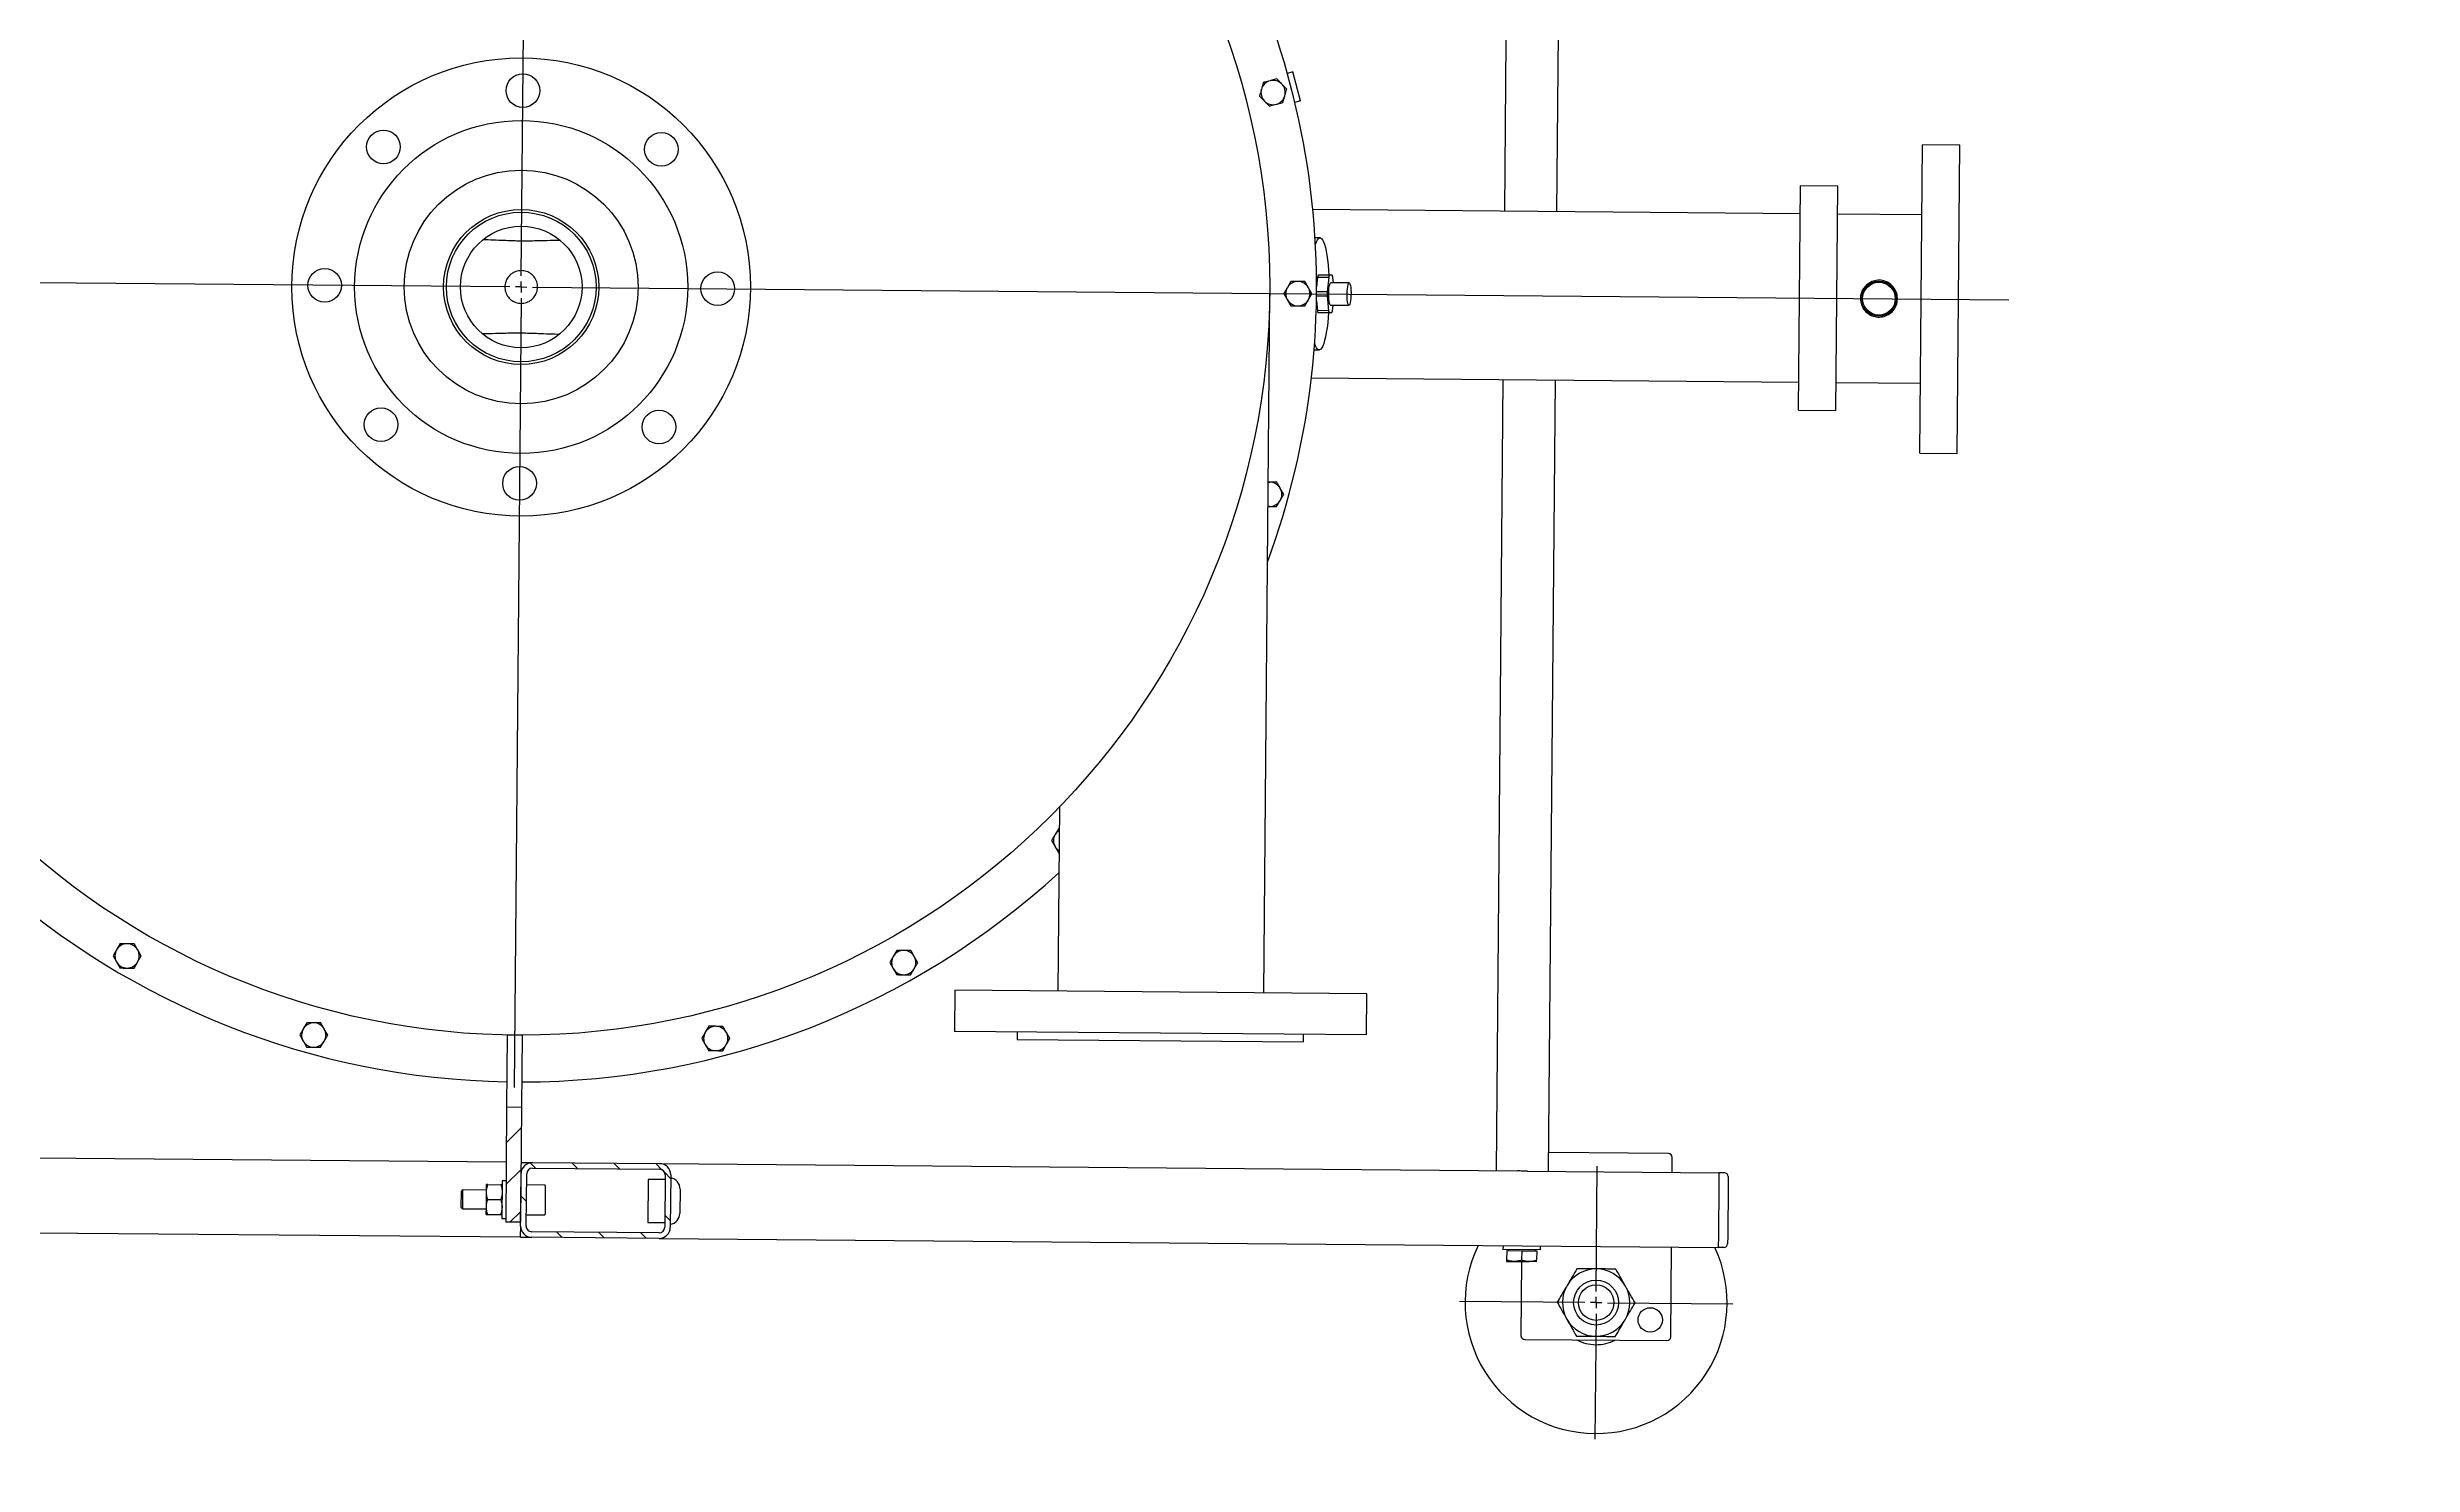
# Model space of a CAD drawing. Header units: inches. Extents: x -955375 to 106222, y -96450 to 64845.
# Drawn here: x 24385 to 25675, y 42749 to 43522 of the extents above; entities that cross this region are included whole.
import ezdxf

# ---------------------------------------------------------------- set-up
doc = ezdxf.new("R2010")
doc.units = ezdxf.units.IN
doc.header["$MEASUREMENT"] = 0
doc.linetypes.add('CONTINUA', pattern=[0])
doc.layers.add('ACHUTECH', color=24, linetype='Continuous', lineweight=18)
for name, color, linetype in [('DIBUJO', 2, 'Continuous'), ('GEOMETRIE', 7, 'Continuous'), ('MITTELKREUZE', 4, 'Continuous'), ('SCHRAFFUR', 7, 'Continuous')]:
    doc.layers.add(name, color=color, linetype=linetype)
doc.styles.get("Standard").update_dxf_attribs({"font": 'isocp2.shx'})
doc.dimstyles.new('SUPERPEQUEÑA', dxfattribs={"dimtxt": 0.1, "dimasz": 0.05, "dimexe": 0.1, "dimexo": 0.15, "dimgap": 0.05, "dimtad": 1, "dimzin": 0, "dimdsep": 46, "dimtxsty": 'Standard', "dimblk1": 'CRUZZ', "dimblk2": 'CRUZZ', "dimsah": 1, "dimcen": 0.03, "dimse1": 1, "dimse2": 1, "dimclrd": 109, "dimclre": 4, "dimclrt": 173, "dimadec": 0, "dimazin": 0, "dimtfac": 1, "dimtix": 1, "dimtmove": 1, "dimatfit": 3, "dimldrblk": 'CRUZZ', "dimfxl": 1, "dimtolj": 1, "dimtzin": 0, "dimlwd": -1, "dimarcsym": 0})

# ---------------------------------------------------------------- blocks, each defined once
blk = doc.blocks.new('CRUZ')
at = {"layer": 'DIBUJO', "color": 7, "lineweight": -3}
for p, q in [((-0.2, 0), (0.2, 0)), ((0, 0.2), (0, -0.2))]:
    blk.add_line(p, q, dxfattribs=at)
at = {"layer": 'DIBUJO', "color": 7, "lineweight": -3, "const_width": 0.05}
blk.add_lwpolyline([(0, 0, 1), (0, 0, 1)], format="xyb", close=True, dxfattribs=at)
blk = doc.blocks.new('CRUZZ')
at = {"layer": 'DIBUJO', "color": 3, "xscale": 10, "yscale": 10, "zscale": 10}
blk.add_blockref('CRUZ', (0, 0), dxfattribs=at)
blk = doc.blocks.new('*D185')
at = {"layer": 'ACHUTECH', "color": 7, "ltscale": 500, "transparency": 16777216}
blk.add_line((5118.7, 54499.2), (5118.7, 25409.9), dxfattribs=at)
at = {"layer": 'Defpoints', "color": 0, "linetype": 'CONTINUA', "ltscale": 500, "transparency": 16777216}
for p in [(26169.2, 54499.2), (5118.7, 25409.9), (6592.2, 25409.9)]:
    blk.add_point(p, dxfattribs=at)
at = {"layer": 'ACHUTECH', "color": 7, "linetype": 'CONTINUA', "ltscale": 500, "transparency": 16777216, "xscale": 0.05, "yscale": 0.05, "zscale": 0.05}
for p, rotation in [((5118.7, 54499.2), 90), ((5118.7, 25409.9), 270)]:
    blk.add_blockref('CRUZZ', p, dxfattribs=dict(at, rotation=rotation))
at = {"layer": 'ACHUTECH', "color": 7, "linetype": 'CONTINUA', "lineweight": 13, "ltscale": 500, "transparency": 16777216, "insert": (5118.6, 39954.5), "char_height": 0.15, "attachment_point": 5, "rotation": 90}
blk.add_mtext('\\A1;29089.32', dxfattribs=at)
blk = doc.blocks.new('SW_CENTERMARKSYMBOL_1')
at = {"layer": 'MITTELKREUZE', "color": 0, "linetype": 'Continuous'}
for p, q in [((0, 6), (0, 428)), ((-6, 0), (-794.9, 0)), ((0, 0), (-3, 0)), ((0, 0), (0, 3)), ((0, 0), (0, -3)), ((0, 0), (3, 0)), ((6, 0), (428, 0)), ((0, -6), (0, -428))]:
    blk.add_line(p, q, dxfattribs=at)
blk = doc.blocks.new('SW_CENTERMARKSYMBOL_5')
at = {"layer": 'MITTELKREUZE', "color": 0, "linetype": 'Continuous'}
for p, q in [((0, 6), (0, 73)), ((-6, 0), (-73, 0)), ((0, 0), (-3, 0)), ((0, 0), (0, 3)), ((0, 0), (0, -3)), ((0, 0), (3, 0)), ((6, 0), (73, 0)), ((0, -6), (0, -73))]:
    blk.add_line(p, q, dxfattribs=at)

msp = doc.modelspace()

# ---------------------------------------------------------------- hatches: boundary and pattern name
at = {"layer": 'SCHRAFFUR', "linetype": 'Continuous'}
h = msp.add_hatch(dxfattribs=at)
h.set_pattern_fill('ANSI31', color=256, scale=5.103547, angle=179.507524, style=0)
h.set_pattern_definition([(224.50752, (27992.192, 45452.109), (11.358884, -11.55585), [])])
h.paths.add_polyline_path([(24643.46, 42944.04), (24635.295, 42944.11), (24634.755, 42881.25), (24642.92, 42881.18)], flags=0)
h = msp.add_hatch(dxfattribs=at)
h.set_pattern_fill('ANSI31', color=256, scale=5.103547, angle=269.507524, style=0)
h.set_pattern_definition([(314.50752, (27992.192, 45452.109), (11.55585, 11.358884), [])])
edge = h.paths.add_edge_path(flags=0)
edge.add_line((24648.974, 42872.962), (24718.38, 42872.366))
edge.add_arc((24718.432, 42878.49), 6.124, 269.507524, 359.507524)
edge.add_line((24724.556, 42878.437), (24724.802, 42907.016))
edge.add_arc((24718.678, 42907.069), 6.124, 359.507524, 449.507524)
edge.add_line((24718.731, 42913.193), (24649.325, 42913.789))
edge.add_arc((24649.272, 42907.665), 6.124, 449.507524, 539.507524)
edge.add_line((24643.148, 42907.718), (24642.903, 42879.139))
edge.add_arc((24649.027, 42879.086), 6.124, 179.507524, 269.507524)
edge = h.paths.add_edge_path(flags=0)
edge.add_arc((24649.272, 42907.665), 3.062, 449.507524, 539.507524, ccw=False)
edge.add_line((24649.299, 42910.727), (24718.704, 42910.131))
edge.add_arc((24718.678, 42907.069), 3.062, 359.507524, 449.507524, ccw=False)
edge.add_line((24721.74, 42907.042), (24721.494, 42878.463))
edge.add_arc((24718.432, 42878.49), 3.062, 269.507524, 359.507524, ccw=False)
edge.add_line((24718.406, 42875.428), (24649, 42876.024))
edge.add_arc((24649.027, 42879.086), 3.062, 179.507524, 269.507524, ccw=False)
edge.add_line((24645.965, 42879.113), (24646.21, 42907.691))

# ---------------------------------------------------------------- linework, layer by layer
at = {"layer": 'GEOMETRIE', "linetype": 'Continuous'}
for p, q in [((25183.183, 43864.62), (25179.472, 43432.875)), ((25208.05, 43432.63), (25211.761, 43864.374)), ((25047.942, 43503.128), (25046.919, 43499.437)), ((25060.729, 43499.584), (25058.044, 43502.316)), ((25064.113, 43508.894), (25061.074, 43508.108)), ((25068.204, 43493.083), (25064.113, 43508.894)), ((25045.895, 43495.745), (25048.581, 43493.014)), ((25058.682, 43492.201), (25059.706, 43495.892)), ((25068.204, 43493.083), (25065.165, 43492.297)), ((25405.963, 43300.783), (25407.41, 43469.194)), ((25427.824, 43469.019), (25407.41, 43469.194)), ((25426.376, 43300.608), (25427.824, 43469.019)), ((25339.816, 43324.319), (25340.869, 43446.799)), ((25361.283, 43446.624), (25340.869, 43446.799)), ((25360.23, 43324.143), (25361.283, 43446.624)), ((25340.738, 43431.489), (25074.966, 43433.774)), ((25407.081, 43430.919), (25361.151, 43431.314)), ((25078.916, 43418.429), (25076.191, 43418.452)), ((25083.959, 43397.97), (25077.928, 43398.022)), ((25085.584, 43397.956), (25083.959, 43397.97)), ((25048.212, 43006.311), (25051.493, 43388.042)), ((25059.142, 43387.976), (25061.029, 43384.643)), ((25063.029, 43394.578), (25061.086, 43391.277)), ((25074.464, 43387.844), (25072.577, 43391.178)), ((25076.999, 43386.77), (25082.734, 43386.721)), ((25082.752, 43388.826), (25077.017, 43388.875)), ((25077.603, 43396.972), (25077.026, 43391.674)), ((25077.603, 43396.972), (25083.634, 43396.92)), ((25082.734, 43386.721), (25083.476, 43378.612)), ((25083.634, 43396.92), (25082.752, 43388.826)), ((25094.788, 43393.794), (25084.737, 43393.881)), ((25086.169, 43393.868), (25085.891, 43396.901)), ((25070.576, 43381.243), (25072.52, 43384.544)), ((25076.959, 43383.972), (25077.445, 43378.664)), ((25083.476, 43378.612), (25077.445, 43378.664)), ((25077.753, 43377.609), (25083.784, 43377.557)), ((25083.784, 43377.557), (25085.408, 43377.543)), ((25084.631, 43381.633), (25094.683, 43381.546)), ((25085.734, 43378.593), (25086.064, 43381.62)), ((25075.664, 43357.212), (25078.39, 43357.188)), ((25074.176, 43341.913), (25339.948, 43339.629)), ((25178.682, 43341.015), (25174.971, 42909.271)), ((25203.55, 42909.025), (25207.261, 43340.769)), ((25360.361, 43339.453), (25406.292, 43339.059)), ((25339.816, 43324.319), (25360.23, 43324.143)), ((25405.963, 43300.783), (25426.376, 43300.608)), ((25051.484, 43285.038), (25050.607, 43285.046)), ((25059.088, 43278.338), (25057.201, 43281.672)), ((25050.493, 43271.777), (25051.37, 43271.77)), ((25055.201, 43271.737), (25057.144, 43275.038)), ((24936.802, 43107.812), (24935.938, 43007.276)), ((24932.504, 43089.527), (24934.391, 43086.194)), ((24936.392, 43096.129), (24934.448, 43092.828)), ((24936.701, 43096.126), (24936.392, 43096.129)), ((24936.278, 43082.86), (24936.587, 43082.857)), ((24420.621, 43026.608), (24422.508, 43023.274)), ((24424.508, 43033.209), (24422.565, 43029.908)), ((24435.942, 43026.476), (24434.056, 43029.809)), ((24848.087, 43029.568), (24846.143, 43026.267)), ((24859.521, 43022.835), (24857.634, 43026.169)), ((24432.055, 43019.874), (24433.999, 43023.175)), ((24844.2, 43022.967), (24846.086, 43019.633)), ((24855.634, 43016.234), (24857.577, 43019.534)), ((24879.801, 43007.758), (24879.608, 42985.304)), ((25104.348, 43005.828), (24879.801, 43007.758)), ((25104.155, 42983.373), (25104.348, 43005.828)), ((24526.304, 42990.015), (24524.36, 42986.714)), ((24537.738, 42983.282), (24535.851, 42986.616)), ((24745.564, 42988.131), (24743.62, 42984.83)), ((25104.155, 42983.373), (24879.608, 42985.304)), ((24913.8, 42985.01), (24913.765, 42980.927)), ((24522.416, 42983.414), (24524.303, 42980.08)), ((24533.85, 42976.681), (24535.794, 42979.981)), ((24635.632, 42983.318), (24635.295, 42944.11)), ((24643.797, 42983.247), (24635.632, 42983.318)), ((24643.797, 42983.247), (24643.46, 42944.04)), ((24741.677, 42981.529), (24743.563, 42978.195)), ((24753.111, 42974.796), (24755.055, 42978.097)), ((24756.998, 42981.397), (24755.112, 42984.731)), ((24913.765, 42980.927), (25069.928, 42979.585)), ((25069.928, 42979.585), (25069.963, 42983.667)), ((24635.295, 42944.11), (24634.755, 42881.25)), ((24635.295, 42944.11), (24643.46, 42944.04)), ((24643.46, 42944.04), (24642.92, 42881.18)), ((24635.036, 42913.912), (24117.122, 42918.364)), ((24642.903, 42879.139), (24643.148, 42907.718)), ((24643.201, 42913.842), (24649.325, 42913.789)), ((24645.965, 42879.113), (24646.21, 42907.691)), ((24649.299, 42910.727), (24718.704, 42910.131)), ((24649.325, 42913.789), (24718.731, 42913.193)), ((24718.731, 42913.193), (25186.548, 42909.171)), ((25191.973, 42909.125), (25296.431, 42908.227)), ((25268.96, 42918.67), (25203.637, 42919.232)), ((25270.914, 42908.446), (25270.984, 42916.612)), ((25296.431, 42908.227), (25296.378, 42902.103)), ((25299.493, 42908.201), (25296.431, 42908.227)), ((24610.401, 42897.965), (24610.327, 42889.453)), ((24611.255, 42898.805), (24610.401, 42897.965)), ((24611.255, 42898.805), (24611.167, 42888.598)), ((24624.289, 42898.693), (24611.255, 42898.805)), ((24624.21, 42889.507), (24624.28, 42897.672)), ((24624.28, 42897.672), (24624.315, 42901.755)), ((24625.045, 42901.749), (24632.16, 42901.688)), ((24632.906, 42903.723), (24632.731, 42883.309)), ((24634.948, 42903.705), (24632.906, 42903.723)), ((24655.956, 42901.483), (24646.158, 42901.567)), ((24656.361, 42901.071), (24656.227, 42885.557)), ((24712.532, 42904.569), (24712.33, 42881.094)), ((24721.718, 42904.491), (24712.532, 42904.569)), ((24721.74, 42907.042), (24721.494, 42878.463)), ((24724.802, 42907.016), (24724.556, 42878.437)), ((24729.84, 42899.317), (24729.725, 42886.048)), ((25296.378, 42902.103), (25296.132, 42873.524)), ((25301.481, 42902.059), (25301.236, 42873.48)), ((25301.517, 42906.142), (25301.481, 42902.059)), ((24610.327, 42889.453), (24611.167, 42888.598)), ((24611.167, 42888.598), (24624.201, 42888.486)), ((24624.175, 42885.424), (24624.21, 42889.507)), ((24624.904, 42885.418), (24632.019, 42885.357)), ((24624.974, 42893.583), (24632.089, 42893.522)), ((24632.731, 42883.309), (24634.772, 42883.292)), ((24646.017, 42885.237), (24655.816, 42885.152)), ((24642.85, 42873.015), (24116.771, 42877.537)), ((24642.92, 42881.18), (24634.755, 42881.25)), ((24642.85, 42873.015), (24642.876, 42876.077)), ((24642.85, 42873.015), (24648.974, 42872.962)), ((24642.903, 42879.139), (24642.876, 42876.077)), ((24718.38, 42872.366), (24648.974, 42872.962)), ((24718.406, 42875.428), (24649, 42876.024)), ((24712.33, 42881.094), (24721.516, 42881.015)), ((24718.38, 42872.366), (25296.08, 42867.4)), ((25296.132, 42873.524), (25296.08, 42867.4)), ((25301.236, 42873.48), (25301.201, 42869.398)), ((25178.703, 42868.409), (25178.685, 42866.368)), ((25199.098, 42866.192), (25178.685, 42866.368)), ((25180.67, 42859.818), (25184.753, 42859.783)), ((25180.721, 42865.738), (25180.677, 42860.547)), ((25180.721, 42865.738), (25188.886, 42865.667)), ((25181.426, 42866.344), (25181.42, 42865.732)), ((25184.753, 42859.783), (25192.918, 42859.712)), ((25188.836, 42859.748), (25188.488, 42819.329)), ((25188.886, 42865.667), (25188.842, 42860.477)), ((25188.886, 42865.667), (25197.052, 42865.597)), ((25197.001, 42859.677), (25192.918, 42859.712)), ((25196.353, 42865.603), (25196.358, 42866.216)), ((25197.052, 42865.597), (25197.007, 42860.407)), ((25199.098, 42866.192), (25199.116, 42868.233)), ((25270.142, 42818.627), (25270.563, 42867.619)), ((25299.142, 42867.374), (25296.08, 42867.4)), ((25190.512, 42817.27), (25268.083, 42816.603))]:
    msp.add_line(p, q, dxfattribs=at)
at = {"layer": 'GEOMETRIE', "linetype": 'Continuous', "flags": 128}
for points in [[(25076.397, 43414.89), (25076.929, 43416.271), (25077.484, 43417.325), (25078.052, 43418.033), (25078.628, 43418.386), (25079.204, 43418.381), (25079.773, 43418.018), (25080.329, 43417.3), (25080.865, 43416.237), (25081.376, 43414.84), (25081.855, 43413.127), (25082.296, 43411.116), (25082.694, 43408.833), (25083.045, 43406.303), (25083.345, 43403.556), (25083.589, 43400.624), (25083.754, 43397.972)], [(25083.62, 43387.766), (25083.667, 43389.288), (25083.777, 43390.715), (25083.945, 43391.955), (25084.159, 43392.932), (25084.405, 43393.584), (25084.67, 43393.869), (25084.737, 43393.881)], [(25084.631, 43381.633), (25084.565, 43381.645), (25084.305, 43381.935), (25084.07, 43382.591), (25083.873, 43383.571), (25083.727, 43384.814), (25083.641, 43386.242), (25083.62, 43387.766)], [(25093.672, 43387.679), (25093.719, 43389.202), (25093.829, 43390.628), (25093.996, 43391.869), (25094.21, 43392.846), (25094.457, 43393.497), (25094.721, 43393.783), (25094.987, 43393.684), (25095.236, 43393.208), (25095.454, 43392.383), (25095.627, 43391.262), (25095.744, 43389.916), (25095.797, 43388.429), (25095.784, 43386.894), (25095.705, 43385.407), (25095.565, 43384.063), (25095.373, 43382.946), (25095.141, 43382.125), (25094.883, 43381.653), (25094.616, 43381.559), (25094.357, 43381.849), (25094.121, 43382.504), (25093.924, 43383.485), (25093.778, 43384.728), (25093.692, 43386.156), (25093.672, 43387.679)], [(25083.578, 43377.559), (25083.368, 43374.91), (25083.073, 43371.983), (25082.727, 43369.242), (25082.332, 43366.718), (25081.895, 43364.441), (25081.419, 43362.439), (25080.911, 43360.734), (25080.376, 43359.346), (25079.822, 43358.292), (25079.253, 43357.584), (25078.678, 43357.231), (25078.102, 43357.236), (25077.533, 43357.599), (25076.977, 43358.317), (25076.44, 43359.38), (25075.932, 43360.769)], [(25050.607, 43284.988), (25050.618, 43284.989), (25051.484, 43285.038)], [(25051.37, 43271.77), (25050.505, 43271.834), (25050.494, 43271.836)]]:
    msp.add_lwpolyline(points, dxfattribs=at)
at = {"layer": 'GEOMETRIE', "linetype": 'Continuous'}
for centre, radius in [((24643.224, 43391.551), 408.284), ((24643.224, 43391.551), 125.037), ((24644.145, 43498.722), 9.186), ((24643.224, 43391.551), 90.843), ((24568.094, 43467.984), 9.186), ((24719.656, 43466.681), 9.186), ((24643.224, 43391.551), 63.794), ((24643.224, 43391.551), 42.324), ((24643.224, 43391.551), 40.828), ((24643.224, 43391.551), 33.173), ((24536.054, 43392.472), 9.186), ((24750.395, 43390.63), 9.186), ((25383.721, 43385.186), 9.624), ((25383.721, 43385.186), 8.931), ((24566.792, 43316.422), 9.186), ((24718.354, 43315.119), 9.186), ((24642.303, 43284.381), 9.186), ((25229.473, 42837.35), 12.249), ((25229.473, 42837.35), 9.697), ((25258.993, 42827.91), 6.635)]:
    msp.add_circle(centre, radius, dxfattribs=at)
for centre, radius, start, end in [((24643.224, 43391.551), 433.801, 339.757601, 88.968261), ((24643.224, 43391.551), 433.801, 106.631134, 268.968261), ((25053.312, 43497.665), 6.635, 104.507524, 164.507524), ((25053.312, 43497.665), 6.635, 44.507524, 104.507524), ((25053.312, 43497.665), 6.635, 344.507524, 44.507524), ((25053.312, 43497.665), 6.635, 164.507524, 224.507524), ((25053.312, 43497.665), 6.635, 224.507524, 284.507524), ((25053.312, 43497.665), 6.635, 284.507524, 344.507524), ((25086.488, 43394.792), 9.149, 159.323764, 166.212128), ((25092.519, 43394.74), 9.149, 159.323764, 166.212128), ((25076.97, 43394.873), 9.149, 12.802919, 19.691283), ((25066.803, 43387.91), 6.635, 149.507524, 209.507524), ((25066.803, 43387.91), 6.635, 89.507524, 149.507524), ((25066.803, 43387.91), 6.635, 29.507524, 89.507524), ((25066.803, 43387.91), 6.635, 329.507524, 29.507524), ((25147.229, 43387.219), 64.497, 178.572292, 180.442755), ((25066.803, 43387.91), 6.635, 209.507524, 269.507524), ((25066.803, 43387.91), 6.635, 269.507524, 329.507524), ((25086.367, 43380.692), 9.149, 192.802919, 199.691283), ((25092.398, 43380.64), 9.149, 192.802919, 199.691283), ((25076.848, 43380.773), 9.149, 339.323764, 346.212128), ((25051.427, 43278.404), 6.635, 29.507524, 89.507524), ((25051.427, 43278.404), 6.635, 329.507524, 29.507524), ((25051.427, 43278.404), 6.635, 269.507524, 329.507524), ((24940.165, 43089.461), 6.635, 149.507524, 209.507524), ((24940.165, 43089.461), 6.635, 121.557834, 149.507524), ((24940.165, 43089.461), 6.635, 209.507524, 237.457213), ((24643.224, 43391.551), 433.801, 270.046786, 312.535308), ((24428.282, 43026.542), 6.635, 149.507524, 209.507524), ((24428.282, 43026.542), 6.635, 89.507524, 149.507524), ((24428.282, 43026.542), 6.635, 29.507524, 89.507524), ((24428.282, 43026.542), 6.635, 329.507524, 29.507524), ((24851.86, 43022.901), 6.635, 149.507524, 209.507524), ((24851.86, 43022.901), 6.635, 89.507524, 149.507524), ((24851.86, 43022.901), 6.635, 29.507524, 89.507524), ((24851.86, 43022.901), 6.635, 329.507524, 29.507524), ((24428.282, 43026.542), 6.635, 209.507524, 269.507524), ((24428.282, 43026.542), 6.635, 269.507524, 329.507524), ((24851.86, 43022.901), 6.635, 209.507524, 269.507524), ((24851.86, 43022.901), 6.635, 269.507524, 329.507524), ((24530.077, 42983.348), 6.635, 149.507524, 209.507524), ((24530.077, 42983.348), 6.635, 89.507524, 149.507524), ((24530.077, 42983.348), 6.635, 29.507524, 89.507524), ((24530.077, 42983.348), 6.635, 329.507524, 29.507524), ((24749.337, 42981.463), 6.635, 149.507524, 209.507524), ((24749.337, 42981.463), 6.635, 89.507524, 149.507524), ((24749.337, 42981.463), 6.635, 29.507524, 89.507524), ((24530.077, 42983.348), 6.635, 209.507524, 269.507524), ((24530.077, 42983.348), 6.635, 269.507524, 329.507524), ((24749.337, 42981.463), 6.635, 209.507524, 269.507524), ((24749.337, 42981.463), 6.635, 269.507524, 329.507524), ((24749.337, 42981.463), 6.635, 329.507524, 29.507524), ((24649.272, 42907.665), 6.124, 89.507524, 179.507524), ((24649.272, 42907.665), 3.062, 89.507524, 179.507524), ((24718.678, 42907.069), 3.062, 359.507524, 89.507524), ((24718.678, 42907.069), 6.124, 359.507524, 89.507524), ((25268.943, 42916.629), 2.041, 359.507524, 89.507524), ((25299.475, 42906.159), 2.041, 359.507524, 89.507524), ((24655.953, 42901.075), 0.408, 359.507524, 89.507524), ((24723.716, 42899.37), 6.124, 359.507524, 79.913455), ((24655.819, 42885.561), 0.408, 269.507524, 359.507524), ((24723.601, 42886.101), 6.124, 279.101592, 359.507524), ((24649.027, 42879.086), 6.124, 179.507524, 269.507524), ((24649.027, 42879.086), 3.062, 179.507524, 269.507524), ((24718.432, 42878.49), 6.124, 269.507524, 359.507524), ((24718.432, 42878.49), 3.062, 269.507524, 359.507524), ((25299.159, 42869.415), 2.041, 269.507524, 359.507524), ((25229.473, 42837.35), 71.45, 154.13059, 269.507524), ((25229.473, 42837.35), 71.45, 269.507524, 24.884457), ((25229.473, 42837.35), 18.373, 149.507524, 209.507524), ((25229.473, 42837.35), 18.373, 89.507524, 149.507524), ((25229.473, 42837.35), 18.373, 29.507524, 89.507524), ((25229.473, 42837.35), 18.373, 329.507524, 29.507524), ((25190.53, 42819.311), 2.041, 179.507524, 269.507524), ((25229.473, 42837.35), 18.373, 209.507524, 269.507524), ((25229.473, 42837.35), 18.373, 269.507524, 329.507524), ((25268.101, 42818.645), 2.041, 269.507524, 359.507524), ((25229.473, 42837.35), 22.966, 242.241479, 269.507524), ((25229.473, 42837.35), 22.966, 269.507524, 296.773568)]:
    msp.add_arc(centre, radius, start, end, dxfattribs=at)
for points, knots in [([(25051.65, 43504.088), (25050.718, 43503.846), (25049.462, 43503.521), (25048.253, 43503.209), (25047.942, 43503.128)], [0, 0, 0, 0, 0.74244865, 1, 1, 1, 1]), ([(25055.358, 43505.047), (25054.465, 43504.816), (25053.242, 43504.5), (25051.987, 43504.175), (25051.65, 43504.088)], [0, 0, 0, 0, 0.731366395, 1, 1, 1, 1]), ([(25058.044, 43502.316), (25057.98, 43502.38), (25057.073, 43503.303), (25056.185, 43504.207), (25055.358, 43505.047)], [0, 0, 0, 0, 0.07021477, 1, 1, 1, 1]), ([(25046.919, 43499.437), (25046.894, 43499.349), (25046.549, 43498.103), (25046.21, 43496.881), (25045.895, 43495.745)], [0, 0, 0, 0, 0.070214766, 1, 1, 1, 1]), ([(25048.581, 43493.014), (25048.644, 43492.949), (25049.551, 43492.026), (25050.44, 43491.123), (25051.266, 43490.282)], [0, 0, 0, 0, 0.07021477, 1, 1, 1, 1]), ([(25051.266, 43490.282), (25051.577, 43490.363), (25052.786, 43490.675), (25054.042, 43491), (25054.974, 43491.242)], [0, 0, 0, 0, 0.25755135, 1, 1, 1, 1]), ([(25054.974, 43491.242), (25055.311, 43491.329), (25056.566, 43491.654), (25057.789, 43491.97), (25058.682, 43492.201)], [0, 0, 0, 0, 0.26863361, 1, 1, 1, 1]), ([(25059.706, 43495.892), (25059.73, 43495.98), (25060.075, 43497.226), (25060.414, 43498.448), (25060.729, 43499.584)], [0, 0, 0, 0, 0.07021477, 1, 1, 1, 1]), ([(24664.639, 43416.886), (24662.174, 43416.877), (24658.466, 43416.864), (24653.373, 43416.722), (24649.527, 43416.627), (24645.664, 43416.578), (24641.781, 43416.604), (24637.852, 43416.713), (24633.236, 43416.902), (24628.012, 43417.145), (24624.173, 43417.215), (24622.248, 43417.25)], [0, 0, 0, 0, 0.1800669, 0.27077647, 0.36188133, 0.44895827, 0.53690843, 0.62764667, 0.71922479, 0.85920668, 1, 1, 1, 1]), ([(24643.301, 43400.482), (24644.269, 43400.381), (24646.205, 43400.18), (24648.794, 43398.724), (24650.836, 43396.547), (24652.062, 43393.743), (24652.279, 43390.721), (24651.531, 43387.874), (24649.935, 43385.418), (24647.578, 43383.555), (24644.685, 43382.566), (24641.678, 43382.595), (24638.92, 43383.552), (24636.587, 43385.333), (24634.905, 43387.848), (24634.154, 43390.814), (24634.417, 43393.788), (24635.584, 43396.472), (24637.56, 43398.659), (24640.224, 43400.199), (24642.279, 43400.388), (24643.301, 43400.482)], [0, 0, 0, 0, 0.05141745, 0.10275573, 0.1561158, 0.21099774, 0.26377401, 0.31428817, 0.3655205, 0.41939496, 0.47415633, 0.52621433, 0.57625764, 0.62802663, 0.6825718, 0.73677672, 0.7881946, 0.83865901, 0.89111509, 0.94587919, 1, 1, 1, 1]), ([(25061.086, 43391.277), (25061.04, 43391.199), (25060.383, 43390.084), (25059.74, 43388.992), (25059.142, 43387.976)], [0, 0, 0, 0, 0.070214766, 1, 1, 1, 1]), ([(25066.86, 43394.545), (25065.897, 43394.553), (25064.6, 43394.564), (25063.351, 43394.575), (25063.029, 43394.578)], [0, 0, 0, 0, 0.74244865, 1, 1, 1, 1]), ([(25070.69, 43394.512), (25069.767, 43394.52), (25068.505, 43394.531), (25067.208, 43394.542), (25066.86, 43394.545)], [0, 0, 0, 0, 0.73136639, 1, 1, 1, 1]), ([(25072.577, 43391.178), (25072.532, 43391.257), (25071.895, 43392.383), (25071.271, 43393.486), (25070.69, 43394.512)], [0, 0, 0, 0, 0.07021477, 1, 1, 1, 1]), ([(25072.52, 43384.544), (25072.566, 43384.622), (25073.222, 43385.737), (25073.865, 43386.829), (25074.464, 43387.844)], [0, 0, 0, 0, 0.070214766, 1, 1, 1, 1]), ([(25376.949, 43392.656), (25377.864, 43393.331), (25379.694, 43394.68), (25383.091, 43395.414), (25386.484, 43395.064), (25389.57, 43393.621), (25392.028, 43391.246), (25393.575, 43388.165), (25394.003, 43384.756), (25393.296, 43381.441), (25391.559, 43378.544), (25388.946, 43376.346), (25385.719, 43375.121), (25382.277, 43375.033), (25379.028, 43376.063), (25376.289, 43378.091), (25374.352, 43380.931), (25373.467, 43384.266), (25373.746, 43387.652), (25374.968, 43390.573), (25376.337, 43392.012), (25376.949, 43392.656)], [0, 0, 0, 0, 0.053706638, 0.107442973, 0.160383743, 0.212991056, 0.26649788, 0.320652504, 0.37402088, 0.426245799, 0.478584033, 0.532105517, 0.58625501, 0.639626296, 0.692192104, 0.745265972, 0.799314203, 0.85314175, 0.905729471, 0.957837405, 1, 1, 1, 1]), ([(25061.029, 43384.643), (25061.074, 43384.563), (25061.711, 43383.438), (25062.335, 43382.335), (25062.915, 43381.309)], [0, 0, 0, 0, 0.07021477, 1, 1, 1, 1]), ([(25062.915, 43381.309), (25063.237, 43381.306), (25064.486, 43381.295), (25065.783, 43381.284), (25066.746, 43381.276)], [0, 0, 0, 0, 0.25755135, 1, 1, 1, 1]), ([(25066.746, 43381.276), (25067.094, 43381.273), (25068.391, 43381.262), (25069.653, 43381.251), (25070.576, 43381.243)], [0, 0, 0, 0, 0.26863361, 1, 1, 1, 1]), ([(24621.809, 43366.217), (24624.275, 43366.225), (24627.982, 43366.238), (24633.075, 43366.381), (24636.921, 43366.475), (24640.784, 43366.525), (24644.668, 43366.498), (24648.596, 43366.389), (24653.212, 43366.2), (24658.436, 43365.958), (24662.275, 43365.887), (24664.201, 43365.852)], [0, 0, 0, 0, 0.1800669, 0.27077647, 0.36188133, 0.44895827, 0.53690843, 0.62764667, 0.71922479, 0.85920668, 1, 1, 1, 1]), ([(25055.315, 43285.006), (25054.392, 43285.014), (25053.129, 43285.024), (25051.833, 43285.035), (25051.484, 43285.038)], [0, 0, 0, 0, 0.73136639, 1, 1, 1, 1]), ([(25057.201, 43281.672), (25057.157, 43281.751), (25056.52, 43282.877), (25055.895, 43283.98), (25055.315, 43285.006)], [0, 0, 0, 0, 0.07021477, 1, 1, 1, 1]), ([(25051.37, 43271.77), (25051.719, 43271.767), (25053.015, 43271.756), (25054.277, 43271.745), (25055.201, 43271.737)], [0, 0, 0, 0, 0.26863361, 1, 1, 1, 1]), ([(25057.144, 43275.038), (25057.19, 43275.116), (25057.847, 43276.23), (25058.49, 43277.323), (25059.088, 43278.338)], [0, 0, 0, 0, 0.070214766, 1, 1, 1, 1]), ([(24934.448, 43092.828), (24934.402, 43092.75), (24933.746, 43091.635), (24933.102, 43090.543), (24932.504, 43089.527)], [0, 0, 0, 0, 0.070214766, 1, 1, 1, 1]), ([(24934.391, 43086.194), (24934.436, 43086.114), (24935.073, 43084.989), (24935.697, 43083.886), (24936.278, 43082.86)], [0, 0, 0, 0, 0.07021477, 1, 1, 1, 1]), ([(24422.565, 43029.908), (24422.518, 43029.83), (24421.862, 43028.715), (24421.219, 43027.623), (24420.621, 43026.608)], [0, 0, 0, 0, 0.070214766, 1, 1, 1, 1]), ([(24428.339, 43033.176), (24427.376, 43033.184), (24426.078, 43033.195), (24424.83, 43033.206), (24424.508, 43033.209)], [0, 0, 0, 0, 0.74244865, 1, 1, 1, 1]), ([(24432.169, 43033.143), (24431.246, 43033.151), (24429.983, 43033.162), (24428.687, 43033.173), (24428.339, 43033.176)], [0, 0, 0, 0, 0.73136639, 1, 1, 1, 1]), ([(24434.056, 43029.809), (24434.011, 43029.889), (24433.374, 43031.014), (24432.749, 43032.117), (24432.169, 43033.143)], [0, 0, 0, 0, 0.07021477, 1, 1, 1, 1]), ([(24433.999, 43023.175), (24434.045, 43023.253), (24434.701, 43024.368), (24435.344, 43025.46), (24435.942, 43026.476)], [0, 0, 0, 0, 0.070214766, 1, 1, 1, 1]), ([(24846.143, 43026.267), (24846.097, 43026.189), (24845.441, 43025.074), (24844.798, 43023.982), (24844.2, 43022.967)], [0, 0, 0, 0, 0.070214766, 1, 1, 1, 1]), ([(24851.917, 43029.535), (24850.954, 43029.543), (24849.657, 43029.555), (24848.409, 43029.565), (24848.087, 43029.568)], [0, 0, 0, 0, 0.74244865, 1, 1, 1, 1]), ([(24855.748, 43029.502), (24854.824, 43029.51), (24853.562, 43029.521), (24852.266, 43029.532), (24851.917, 43029.535)], [0, 0, 0, 0, 0.73136639, 1, 1, 1, 1]), ([(24857.634, 43026.169), (24857.59, 43026.248), (24856.953, 43027.373), (24856.328, 43028.477), (24855.748, 43029.502)], [0, 0, 0, 0, 0.07021477, 1, 1, 1, 1]), ([(24422.508, 43023.274), (24422.552, 43023.195), (24423.189, 43022.069), (24423.814, 43020.966), (24424.394, 43019.94)], [0, 0, 0, 0, 0.07021477, 1, 1, 1, 1]), ([(24424.394, 43019.94), (24424.716, 43019.937), (24425.964, 43019.927), (24427.261, 43019.916), (24428.225, 43019.907)], [0, 0, 0, 0, 0.25755135, 1, 1, 1, 1]), ([(24428.225, 43019.907), (24428.573, 43019.904), (24429.869, 43019.893), (24431.132, 43019.882), (24432.055, 43019.874)], [0, 0, 0, 0, 0.26863361, 1, 1, 1, 1]), ([(24846.086, 43019.633), (24846.131, 43019.554), (24846.768, 43018.428), (24847.392, 43017.325), (24847.973, 43016.299)], [0, 0, 0, 0, 0.07021477, 1, 1, 1, 1]), ([(24847.973, 43016.299), (24848.295, 43016.297), (24849.543, 43016.286), (24850.84, 43016.275), (24851.803, 43016.266)], [0, 0, 0, 0, 0.25755135, 1, 1, 1, 1]), ([(24851.803, 43016.266), (24852.152, 43016.263), (24853.448, 43016.252), (24854.71, 43016.241), (24855.634, 43016.234)], [0, 0, 0, 0, 0.26863361, 1, 1, 1, 1]), ([(24857.577, 43019.534), (24857.623, 43019.612), (24858.28, 43020.727), (24858.923, 43021.819), (24859.521, 43022.835)], [0, 0, 0, 0, 0.070214766, 1, 1, 1, 1]), ([(24524.36, 42986.714), (24524.314, 42986.636), (24523.658, 42985.522), (24523.014, 42984.429), (24522.416, 42983.414)], [0, 0, 0, 0, 0.070214766, 1, 1, 1, 1]), ([(24530.134, 42989.982), (24529.171, 42989.991), (24527.874, 42990.002), (24526.625, 42990.012), (24526.304, 42990.015)], [0, 0, 0, 0, 0.74244865, 1, 1, 1, 1]), ([(24533.964, 42989.949), (24533.041, 42989.957), (24531.779, 42989.968), (24530.482, 42989.979), (24530.134, 42989.982)], [0, 0, 0, 0, 0.73136639, 1, 1, 1, 1]), ([(24535.851, 42986.616), (24535.806, 42986.695), (24535.169, 42987.82), (24534.545, 42988.924), (24533.964, 42989.949)], [0, 0, 0, 0, 0.07021477, 1, 1, 1, 1]), ([(24743.62, 42984.83), (24743.574, 42984.752), (24742.918, 42983.637), (24742.275, 42982.545), (24741.677, 42981.529)], [0, 0, 0, 0, 0.070214766, 1, 1, 1, 1]), ([(24749.395, 42988.098), (24748.431, 42988.106), (24747.134, 42988.117), (24745.886, 42988.128), (24745.564, 42988.131)], [0, 0, 0, 0, 0.74244865, 1, 1, 1, 1]), ([(24753.225, 42988.065), (24752.302, 42988.073), (24751.039, 42988.083), (24749.743, 42988.095), (24749.395, 42988.098)], [0, 0, 0, 0, 0.73136639, 1, 1, 1, 1]), ([(24755.112, 42984.731), (24755.067, 42984.81), (24754.43, 42985.936), (24753.805, 42987.039), (24753.225, 42988.065)], [0, 0, 0, 0, 0.07021477, 1, 1, 1, 1]), ([(24524.303, 42980.08), (24524.348, 42980.001), (24524.985, 42978.875), (24525.609, 42977.772), (24526.19, 42976.746)], [0, 0, 0, 0, 0.07021477, 1, 1, 1, 1]), ([(24526.19, 42976.746), (24526.511, 42976.744), (24527.76, 42976.733), (24529.057, 42976.722), (24530.02, 42976.714)], [0, 0, 0, 0, 0.25755135, 1, 1, 1, 1]), ([(24530.02, 42976.714), (24530.368, 42976.711), (24531.665, 42976.699), (24532.927, 42976.689), (24533.85, 42976.681)], [0, 0, 0, 0, 0.26863361, 1, 1, 1, 1]), ([(24535.794, 42979.981), (24535.84, 42980.06), (24536.496, 42981.174), (24537.14, 42982.266), (24537.738, 42983.282)], [0, 0, 0, 0, 0.070214766, 1, 1, 1, 1]), ([(24743.563, 42978.195), (24743.608, 42978.116), (24744.245, 42976.991), (24744.87, 42975.887), (24745.45, 42974.862)], [0, 0, 0, 0, 0.07021477, 1, 1, 1, 1]), ([(24745.45, 42974.862), (24745.772, 42974.859), (24747.02, 42974.848), (24748.317, 42974.837), (24749.28, 42974.829)], [0, 0, 0, 0, 0.25755135, 1, 1, 1, 1]), ([(24749.28, 42974.829), (24749.629, 42974.826), (24750.925, 42974.815), (24752.188, 42974.804), (24753.111, 42974.796)], [0, 0, 0, 0, 0.26863361, 1, 1, 1, 1]), ([(24755.055, 42978.097), (24755.101, 42978.175), (24755.757, 42979.29), (24756.4, 42980.382), (24756.998, 42981.397)], [0, 0, 0, 0, 0.070214766, 1, 1, 1, 1]), ([(25191.973, 42909.125), (25191.085, 42909.13), (25189.277, 42909.14), (25187.468, 42909.161), (25186.548, 42909.171)], [0, 0, 0, 0, 0.49115255, 1, 1, 1, 1]), ([(24624.28, 42897.672), (24624.282, 42897.769), (24624.295, 42898.502), (24624.466, 42899.882), (24624.85, 42901.123), (24625.045, 42901.749)], [0, 0, 0, 0, 0.070085768, 0.530782234, 1, 1, 1, 1]), ([(24624.974, 42893.583), (24624.776, 42894.248), (24624.376, 42895.59), (24624.312, 42896.974), (24624.28, 42897.672)], [0, 0, 0, 0, 0.49545796, 1, 1, 1, 1]), ([(24625.045, 42901.749), (24624.934, 42901.75), (24624.507, 42901.753), (24624.397, 42901.754), (24624.315, 42901.755)], [0, 0, 0, 0, 0.25755135, 1, 1, 1, 1]), ([(24632.854, 42897.599), (24632.852, 42897.502), (24632.839, 42896.769), (24632.668, 42895.389), (24632.283, 42894.148), (24632.089, 42893.522)], [0, 0, 0, 0, 0.07008577, 0.53078223, 1, 1, 1, 1]), ([(24632.16, 42901.688), (24632.358, 42901.023), (24632.758, 42899.681), (24632.822, 42898.297), (24632.854, 42897.599)], [0, 0, 0, 0, 0.49545796, 1, 1, 1, 1]), ([(24632.889, 42901.681), (24632.807, 42901.682), (24632.697, 42901.683), (24632.27, 42901.687), (24632.16, 42901.688)], [0, 0, 0, 0, 0.74244865, 1, 1, 1, 1]), ([(24624.175, 42885.424), (24624.257, 42885.424), (24624.367, 42885.423), (24624.794, 42885.419), (24624.904, 42885.418)], [0, 0, 0, 0, 0.74244865, 1, 1, 1, 1]), ([(24624.21, 42889.507), (24624.212, 42889.604), (24624.225, 42890.337), (24624.396, 42891.717), (24624.78, 42892.958), (24624.974, 42893.583)], [0, 0, 0, 0, 0.07008577, 0.53078223, 1, 1, 1, 1]), ([(24624.904, 42885.418), (24624.706, 42886.083), (24624.306, 42887.425), (24624.242, 42888.809), (24624.21, 42889.507)], [0, 0, 0, 0, 0.49545796, 1, 1, 1, 1]), ([(24632.784, 42889.433), (24632.782, 42889.337), (24632.769, 42888.604), (24632.598, 42887.223), (24632.213, 42885.983), (24632.019, 42885.357)], [0, 0, 0, 0, 0.07008577, 0.53078223, 1, 1, 1, 1]), ([(24632.019, 42885.357), (24632.129, 42885.356), (24632.557, 42885.352), (24632.667, 42885.351), (24632.749, 42885.351)], [0, 0, 0, 0, 0.25755135, 1, 1, 1, 1]), ([(24632.089, 42893.522), (24632.288, 42892.858), (24632.687, 42891.516), (24632.751, 42890.132), (24632.784, 42889.433)], [0, 0, 0, 0, 0.49545796, 1, 1, 1, 1]), ([(25180.677, 42860.547), (25180.674, 42860.261), (25180.671, 42859.869), (25180.67, 42859.829), (25180.67, 42859.818)], [0, 0, 0, 0, 0.73136639, 1, 1, 1, 1]), ([(25184.753, 42859.783), (25184.656, 42859.784), (25183.923, 42859.797), (25182.543, 42859.968), (25181.302, 42860.353), (25180.677, 42860.547)], [0, 0, 0, 0, 0.07008577, 0.53078223, 1, 1, 1, 1]), ([(25188.842, 42860.477), (25188.177, 42860.279), (25186.835, 42859.879), (25185.451, 42859.815), (25184.753, 42859.783)], [0, 0, 0, 0, 0.49545796, 1, 1, 1, 1]), ([(25192.918, 42859.712), (25192.822, 42859.714), (25192.089, 42859.727), (25190.708, 42859.898), (25189.468, 42860.283), (25188.842, 42860.477)], [0, 0, 0, 0, 0.07008577, 0.53078223, 1, 1, 1, 1]), ([(25197.007, 42860.407), (25196.342, 42860.209), (25195.001, 42859.809), (25193.617, 42859.745), (25192.918, 42859.712)], [0, 0, 0, 0, 0.49545796, 1, 1, 1, 1]), ([(25197.001, 42859.677), (25197.001, 42859.688), (25197.001, 42859.729), (25197.005, 42860.12), (25197.007, 42860.407)], [0, 0, 0, 0, 0.268633605, 1, 1, 1, 1]), ([(25219.024, 42855.813), (25218.15, 42854.329), (25216.385, 42851.333), (25214.561, 42848.236), (25213.641, 42846.673)], [0, 0, 0, 0, 0.49545796, 1, 1, 1, 1]), ([(25229.631, 42855.722), (25228.668, 42855.731), (25226.398, 42855.75), (25222.838, 42855.781), (25220.299, 42855.802), (25219.024, 42855.813)], [0, 0, 0, 0, 0.26840654, 0.6323729, 1, 1, 1, 1]), ([(25213.641, 42846.673), (25213.514, 42846.456), (25212.547, 42844.815), (25210.726, 42841.722), (25209.086, 42838.937), (25208.259, 42837.532)], [0, 0, 0, 0, 0.07010709, 0.53079324, 1, 1, 1, 1]), ([(25240.238, 42855.631), (25239.347, 42855.639), (25237.178, 42855.657), (25233.638, 42855.688), (25230.972, 42855.711), (25229.631, 42855.722)], [0, 0, 0, 0, 0.25724326, 0.62637989, 1, 1, 1, 1]), ([(25245.463, 42846.399), (25245.339, 42846.618), (25244.401, 42848.275), (25242.633, 42851.4), (25241.041, 42854.212), (25240.238, 42855.631)], [0, 0, 0, 0, 0.07010709, 0.53079324, 1, 1, 1, 1]), ([(25250.687, 42837.168), (25249.839, 42838.667), (25248.126, 42841.693), (25246.356, 42844.821), (25245.463, 42846.399)], [0, 0, 0, 0, 0.49545796, 1, 1, 1, 1]), ([(25208.259, 42837.532), (25209.107, 42836.033), (25210.82, 42833.007), (25212.59, 42829.879), (25213.483, 42828.301)], [0, 0, 0, 0, 0.49545796, 1, 1, 1, 1]), ([(25245.305, 42828.027), (25245.432, 42828.244), (25246.399, 42829.885), (25248.22, 42832.978), (25249.86, 42835.763), (25250.687, 42837.168)], [0, 0, 0, 0, 0.07010709, 0.53079324, 1, 1, 1, 1]), ([(25213.483, 42828.301), (25213.607, 42828.082), (25214.545, 42826.425), (25216.313, 42823.3), (25217.905, 42820.488), (25218.708, 42819.069)], [0, 0, 0, 0, 0.07010709, 0.53079324, 1, 1, 1, 1]), ([(25218.708, 42819.069), (25219.972, 42819.058), (25222.51, 42819.037), (25226.07, 42819.006), (25228.352, 42818.986), (25229.315, 42818.978)], [0, 0, 0, 0, 0.36425233, 0.73159311, 1, 1, 1, 1]), ([(25229.315, 42818.978), (25230.639, 42818.967), (25233.305, 42818.944), (25236.846, 42818.913), (25239.031, 42818.895), (25239.922, 42818.887)], [0, 0, 0, 0, 0.3688687, 0.74275719, 1, 1, 1, 1]), ([(25239.922, 42818.887), (25240.796, 42820.371), (25242.561, 42823.367), (25244.385, 42826.465), (25245.305, 42828.027)], [0, 0, 0, 0, 0.49545796, 1, 1, 1, 1])]:
    msp.add_open_spline(points, degree=3, knots=knots, dxfattribs=at)

# ---------------------------------------------------------------- block references
at = {"layer": 'MITTELKREUZE', "linetype": 'Continuous', "xscale": 1.020709385431322, "yscale": 1.020709385431322, "zscale": 1.020709385431322, "rotation": 179.5075235861788}
for name, p in [('SW_CENTERMARKSYMBOL_1', (24643.224, 43391.551)), ('SW_CENTERMARKSYMBOL_5', (25229.473, 42837.35))]:
    msp.add_blockref(name, p, dxfattribs=at)

# ---------------------------------------------------------------- dimensions: what is measured, and where the dimension line sits
at = {"layer": 'ACHUTECH', "color": 7, "linetype": 'CONTINUA', "lineweight": 13, "ltscale": 500}
dim = msp.add_linear_dim(base=(5118.653, 25409.883), p1=(26169.229, 54499.203), p2=(6592.24, 25409.883), angle=90, dimstyle='SUPERPEQUEÑA', override={"dimtxt": 0.15, "dimgap": 0.02, "dimclrd": 7, "dimclrt": 7, "dimfxl": 0.2}, dxfattribs=at)
dim.commit()
dim.dimension.update_dxf_attribs({"geometry": '*D185', "text_midpoint": (5118.558, 39954.543)})

doc.saveas('drawing.dxf')
